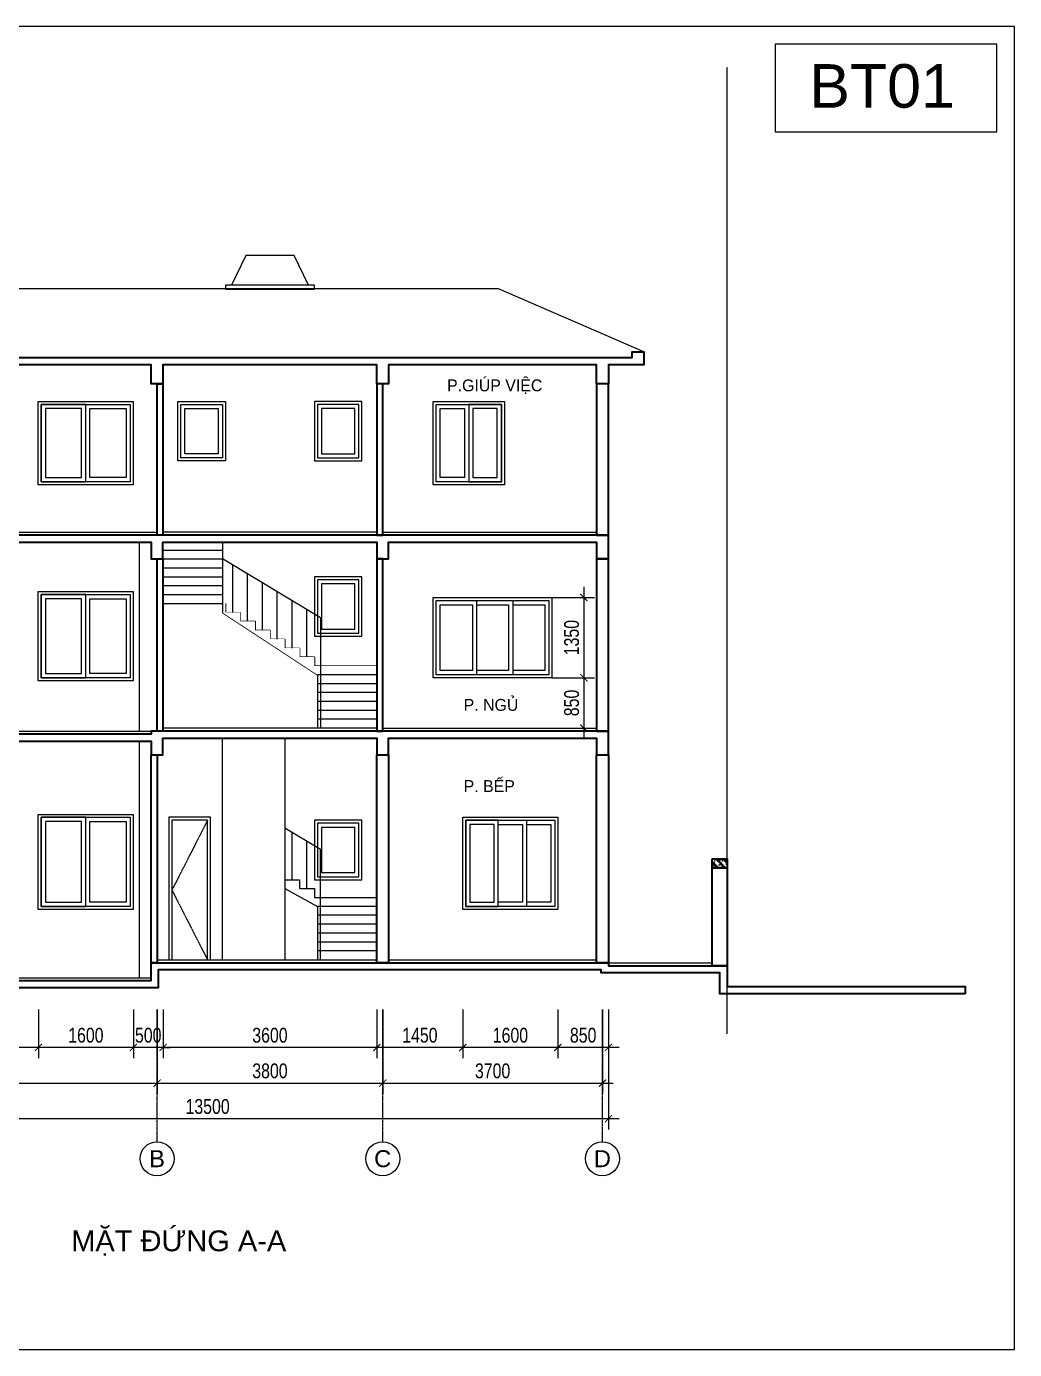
# Model space of a CAD drawing. Header units: millimetres. Extents: x 33748 to 451939, y -263262 to 62681.
# Drawn here: x 414945 to 431586, y 22261 to 44536 of the extents above; entities that cross this region are included whole.
import ezdxf
from ezdxf.enums import TextEntityAlignment as Align

# ---------------------------------------------------------------- set-up
doc = ezdxf.new("R2010")
doc.units = ezdxf.units.MM
doc.header["$PDMODE"] = 98
for name, pattern in [('CENTER', [50.8, 31.75, -6.35, 6.35, -6.35]), ('HIDDEN', [0.375, 0.25, -0.125]), ('HIDDEN2', [0.1875, 0.125, -0.0625])]:
    doc.linetypes.add(name, pattern=pattern)
doc.layers.get('Defpoints').update_dxf_attribs({"color": 202, "lineweight": 13})
for name, color, linetype, lineweight in [('-CENTER', 143, 'CENTER', 13), ('-CONCRETE', 1, 'Continuous', 35), ('-DOOR', 137, 'Continuous', 9), ('-FURNITURE', 46, 'Continuous', 9), ('-HATCH', 8, 'Continuous', 5), ('-KH', 143, 'Continuous', 13), ('-LINE1', 7, 'Continuous', 18), ('-LINE2', 252, 'Continuous', 9), ('-RANH GIOI KHU DAT', 12, 'CENTER', 18), ('-TEXT', 7, 'Continuous', 15), ('-WALL', 4, 'Continuous', 35), ('A72', 9, 'Continuous', 5)]:
    doc.layers.add(name, color=color, linetype=linetype, lineweight=lineweight)
for name, color, linetype in [('-HATCH CONCRETE', 54, 'Continuous'), ('12. NET DIM', 9, 'Continuous'), ('TEXT25', 2, 'Continuous')]:
    doc.layers.add(name, color=color, linetype=linetype)
doc.styles.add('1', font='arial.ttf')
doc.styles.add('AVANH', font='', dxfattribs={"width": 0.8})
doc.styles.get("Standard").update_dxf_attribs({"font": 'arial.ttf'})
doc.styles.add('SVN_AVO_thuong', font='')
doc.styles.get('AVANH').set_extended_font_data('.VnAvantH')
doc.styles.get('SVN_AVO_thuong').set_extended_font_data('SVN-Avo')
doc.dimstyles.new('C_100A3', dxfattribs={"dimscale": 100, "dimtxt": 2.5, "dimasz": 1.2, "dimexe": 1.8, "dimexo": 0, "dimgap": 0.75, "dimtad": 1, "dimdec": 0, "dimzin": 0, "dimdsep": 46, "dimtxsty": 'AVANH', "dimblk": 'ARCHTICK', "dimcen": 0, "dimdle": 1.8, "dimclrd": 256, "dimclre": 256, "dimclrt": 7, "dimadec": 0, "dimazin": 0, "dimtfac": 0.0001, "dimtdec": 0, "dimtix": 1, "dimtmove": 2, "dimatfit": 3, "dimldrblk": 'ARCHTICK', "dimfxl": 1.8, "dimtolj": 1, "dimtzin": 0, "dimarcsym": 0})

# ---------------------------------------------------------------- blocks, each defined once
blk = doc.blocks.new('_ARCHTICK')
at = {"const_width": 0.15}
blk.add_lwpolyline([(-0.5, -0.5), (0.5, 0.5)], dxfattribs=at)
blk = doc.blocks.new('*D581')
at = {"layer": '12. NET DIM', "lineweight": -2, "transparency": 16777216}
for p, q in [((411346, 27986), (411346, 26566)), ((417146, 27986), (417146, 26566)), ((411166, 26746), (417326, 26746))]:
    blk.add_line(p, q, dxfattribs=at)
at = {"layer": 'Defpoints', "color": 0, "transparency": 16777216}
for p in [(411346, 27986), (417146, 27986), (417146, 26746)]:
    blk.add_point(p, dxfattribs=at)
at = {"layer": '12. NET DIM', "lineweight": -2, "transparency": 16777216, "xscale": 120, "yscale": 120, "zscale": 120, "rotation": 180}
blk.add_blockref('_ARCHTICK', (411346, 26746), dxfattribs=at)
at = {"layer": '12. NET DIM', "lineweight": -2, "transparency": 16777216, "xscale": 120, "yscale": 120, "zscale": 120}
blk.add_blockref('_ARCHTICK', (417146, 26746), dxfattribs=at)
at = {"layer": '12. NET DIM', "color": 7, "transparency": 16777216, "insert": (414246, 26951), "char_height": 250, "attachment_point": 5, "style": 'AVANH'}
blk.add_mtext('\\A1;5800', dxfattribs=at)
blk = doc.blocks.new('*D582')
at = {"layer": '12. NET DIM', "lineweight": -2, "transparency": 16777216}
for p, q in [((417146, 27986), (417146, 26566)), ((420946, 27986), (420946, 26566)), ((416966, 26746), (421126, 26746))]:
    blk.add_line(p, q, dxfattribs=at)
at = {"layer": 'Defpoints', "color": 0, "transparency": 16777216}
for p in [(417146, 27986), (420946, 27986), (420946, 26746)]:
    blk.add_point(p, dxfattribs=at)
at = {"layer": '12. NET DIM', "lineweight": -2, "transparency": 16777216, "xscale": 120, "yscale": 120, "zscale": 120, "rotation": 180}
blk.add_blockref('_ARCHTICK', (417146, 26746), dxfattribs=at)
at = {"layer": '12. NET DIM', "lineweight": -2, "transparency": 16777216, "xscale": 120, "yscale": 120, "zscale": 120}
blk.add_blockref('_ARCHTICK', (420946, 26746), dxfattribs=at)
at = {"layer": '12. NET DIM', "color": 7, "transparency": 16777216, "insert": (419046, 26951), "char_height": 250, "attachment_point": 5, "style": 'AVANH'}
blk.add_mtext('\\A1;3800', dxfattribs=at)
blk = doc.blocks.new('*D583')
at = {"layer": '12. NET DIM', "lineweight": -2, "transparency": 16777216}
for p, q in [((420946, 27986), (420946, 26566)), ((424646, 27986), (424646, 26566)), ((420766, 26746), (424826, 26746))]:
    blk.add_line(p, q, dxfattribs=at)
at = {"layer": 'Defpoints', "color": 0, "transparency": 16777216}
for p in [(420946, 27986), (424646, 27986), (424646, 26746)]:
    blk.add_point(p, dxfattribs=at)
at = {"layer": '12. NET DIM', "lineweight": -2, "transparency": 16777216, "xscale": 120, "yscale": 120, "zscale": 120, "rotation": 180}
blk.add_blockref('_ARCHTICK', (420946, 26746), dxfattribs=at)
at = {"layer": '12. NET DIM', "lineweight": -2, "transparency": 16777216, "xscale": 120, "yscale": 120, "zscale": 120}
blk.add_blockref('_ARCHTICK', (424646, 26746), dxfattribs=at)
at = {"layer": '12. NET DIM', "color": 7, "transparency": 16777216, "insert": (422796, 26951), "char_height": 250, "attachment_point": 5, "style": 'AVANH'}
blk.add_mtext('\\A1;3700', dxfattribs=at)
blk = doc.blocks.new('*D584')
at = {"layer": '12. NET DIM', "lineweight": -2, "transparency": 16777216}
for p, q in [((411246, 27986), (411246, 25966)), ((424746, 27986), (424746, 25966)), ((424926, 26146), (411066, 26146))]:
    blk.add_line(p, q, dxfattribs=at)
at = {"layer": 'Defpoints', "color": 0, "transparency": 16777216}
for p in [(411246, 27986), (424746, 27986), (411246, 26146)]:
    blk.add_point(p, dxfattribs=at)
at = {"layer": '12. NET DIM', "lineweight": -2, "transparency": 16777216, "xscale": 120, "yscale": 120, "zscale": 120, "rotation": 180}
blk.add_blockref('_ARCHTICK', (411246, 26146), dxfattribs=at)
at = {"layer": '12. NET DIM', "lineweight": -2, "transparency": 16777216, "xscale": 120, "yscale": 120, "zscale": 120}
blk.add_blockref('_ARCHTICK', (424746, 26146), dxfattribs=at)
at = {"layer": '12. NET DIM', "color": 7, "transparency": 16777216, "insert": (417996, 26351), "char_height": 250, "attachment_point": 5, "style": 'AVANH'}
blk.add_mtext('\\A1;13500', dxfattribs=at)
blk = doc.blocks.new('*D585')
at = {"layer": '12. NET DIM', "lineweight": -2, "transparency": 16777216}
for p, q in [((422296, 27986), (422296, 27166)), ((423896, 27986), (423896, 27166)), ((424076, 27346), (422116, 27346))]:
    blk.add_line(p, q, dxfattribs=at)
at = {"layer": 'Defpoints', "color": 0, "transparency": 16777216}
for p in [(422296, 27986), (423896, 27986), (422296, 27346)]:
    blk.add_point(p, dxfattribs=at)
at = {"layer": '12. NET DIM', "lineweight": -2, "transparency": 16777216, "xscale": 120, "yscale": 120, "zscale": 120, "rotation": 180}
blk.add_blockref('_ARCHTICK', (422296, 27346), dxfattribs=at)
at = {"layer": '12. NET DIM', "lineweight": -2, "transparency": 16777216, "xscale": 120, "yscale": 120, "zscale": 120}
blk.add_blockref('_ARCHTICK', (423896, 27346), dxfattribs=at)
at = {"layer": '12. NET DIM', "color": 7, "transparency": 16777216, "insert": (423096, 27551), "char_height": 250, "attachment_point": 5, "style": 'AVANH'}
blk.add_mtext('\\A1;1600', dxfattribs=at)
blk = doc.blocks.new('*D586')
at = {"layer": '12. NET DIM', "lineweight": -2, "transparency": 16777216}
for p, q in [((423896, 27986), (423896, 27166)), ((424746, 27986), (424746, 27166)), ((424926, 27346), (423716, 27346))]:
    blk.add_line(p, q, dxfattribs=at)
at = {"layer": 'Defpoints', "color": 0, "transparency": 16777216}
for p in [(423896, 27986), (424746, 27986), (423896, 27346)]:
    blk.add_point(p, dxfattribs=at)
at = {"layer": '12. NET DIM', "lineweight": -2, "transparency": 16777216, "xscale": 120, "yscale": 120, "zscale": 120, "rotation": 180}
blk.add_blockref('_ARCHTICK', (423896, 27346), dxfattribs=at)
at = {"layer": '12. NET DIM', "lineweight": -2, "transparency": 16777216, "xscale": 120, "yscale": 120, "zscale": 120}
blk.add_blockref('_ARCHTICK', (424746, 27346), dxfattribs=at)
at = {"layer": '12. NET DIM', "color": 7, "transparency": 16777216, "insert": (424321, 27551), "char_height": 250, "attachment_point": 5, "style": 'AVANH'}
blk.add_mtext('\\A1;850', dxfattribs=at)
blk = doc.blocks.new('*D587')
at = {"layer": '12. NET DIM', "lineweight": -2, "transparency": 16777216}
for p, q in [((420846, 27986), (420846, 27166)), ((422296, 27986), (422296, 27166)), ((422476, 27346), (420666, 27346))]:
    blk.add_line(p, q, dxfattribs=at)
at = {"layer": 'Defpoints', "color": 0, "transparency": 16777216}
for p in [(420846, 27986), (422296, 27986), (420846, 27346)]:
    blk.add_point(p, dxfattribs=at)
at = {"layer": '12. NET DIM', "lineweight": -2, "transparency": 16777216, "xscale": 120, "yscale": 120, "zscale": 120, "rotation": 180}
blk.add_blockref('_ARCHTICK', (420846, 27346), dxfattribs=at)
at = {"layer": '12. NET DIM', "lineweight": -2, "transparency": 16777216, "xscale": 120, "yscale": 120, "zscale": 120}
blk.add_blockref('_ARCHTICK', (422296, 27346), dxfattribs=at)
at = {"layer": '12. NET DIM', "color": 7, "transparency": 16777216, "insert": (421571, 27551), "char_height": 250, "attachment_point": 5, "style": 'AVANH'}
blk.add_mtext('\\A1;1450', dxfattribs=at)
blk = doc.blocks.new('*D588')
at = {"layer": '12. NET DIM', "lineweight": -2, "transparency": 16777216}
for p, q in [((417246, 27986), (417246, 27166)), ((420846, 27986), (420846, 27166)), ((421026, 27346), (417066, 27346))]:
    blk.add_line(p, q, dxfattribs=at)
at = {"layer": 'Defpoints', "color": 0, "transparency": 16777216}
for p in [(417246, 27986), (420846, 27986), (417246, 27346)]:
    blk.add_point(p, dxfattribs=at)
at = {"layer": '12. NET DIM', "lineweight": -2, "transparency": 16777216, "xscale": 120, "yscale": 120, "zscale": 120, "rotation": 180}
blk.add_blockref('_ARCHTICK', (417246, 27346), dxfattribs=at)
at = {"layer": '12. NET DIM', "lineweight": -2, "transparency": 16777216, "xscale": 120, "yscale": 120, "zscale": 120}
blk.add_blockref('_ARCHTICK', (420846, 27346), dxfattribs=at)
at = {"layer": '12. NET DIM', "color": 7, "transparency": 16777216, "insert": (419046, 27551), "char_height": 250, "attachment_point": 5, "style": 'AVANH'}
blk.add_mtext('\\A1;3600', dxfattribs=at)
blk = doc.blocks.new('*D589')
at = {"layer": '12. NET DIM', "lineweight": -2, "transparency": 16777216}
for p, q in [((416746, 27986), (416746, 27166)), ((417246, 27986), (417246, 27166)), ((416746, 27346), (416626, 27346)), ((417246, 27346), (416746, 27346)), ((417246, 27346), (417366, 27346))]:
    blk.add_line(p, q, dxfattribs=at)
at = {"layer": 'Defpoints', "color": 0, "transparency": 16777216}
for p in [(416746, 27986), (417246, 27986), (416746, 27346)]:
    blk.add_point(p, dxfattribs=at)
at = {"layer": '12. NET DIM', "lineweight": -2, "transparency": 16777216, "xscale": 120, "yscale": 120, "zscale": 120}
blk.add_blockref('_ARCHTICK', (416746, 27346), dxfattribs=at)
at = {"layer": '12. NET DIM', "lineweight": -2, "transparency": 16777216, "xscale": 120, "yscale": 120, "zscale": 120, "rotation": 180}
blk.add_blockref('_ARCHTICK', (417246, 27346), dxfattribs=at)
at = {"layer": '12. NET DIM', "color": 7, "transparency": 16777216, "insert": (416996, 27551), "char_height": 250, "attachment_point": 5, "style": 'AVANH'}
blk.add_mtext('\\A1;500', dxfattribs=at)
blk = doc.blocks.new('*D590')
at = {"layer": '12. NET DIM', "lineweight": -2, "transparency": 16777216}
for p, q in [((415146, 27986), (415146, 27166)), ((416746, 27986), (416746, 27166)), ((416926, 27346), (414966, 27346))]:
    blk.add_line(p, q, dxfattribs=at)
at = {"layer": 'Defpoints', "color": 0, "transparency": 16777216}
for p in [(415146, 27986), (416746, 27986), (415146, 27346)]:
    blk.add_point(p, dxfattribs=at)
at = {"layer": '12. NET DIM', "lineweight": -2, "transparency": 16777216, "xscale": 120, "yscale": 120, "zscale": 120, "rotation": 180}
blk.add_blockref('_ARCHTICK', (415146, 27346), dxfattribs=at)
at = {"layer": '12. NET DIM', "lineweight": -2, "transparency": 16777216, "xscale": 120, "yscale": 120, "zscale": 120}
blk.add_blockref('_ARCHTICK', (416746, 27346), dxfattribs=at)
at = {"layer": '12. NET DIM', "color": 7, "transparency": 16777216, "insert": (415946, 27551), "char_height": 250, "attachment_point": 5, "style": 'AVANH'}
blk.add_mtext('\\A1;1600', dxfattribs=at)
blk = doc.blocks.new('*D591')
at = {"layer": '12. NET DIM', "lineweight": -2, "transparency": 16777216}
for p, q in [((411246, 27986), (411246, 27166)), ((415146, 27986), (415146, 27166)), ((415326, 27346), (411066, 27346))]:
    blk.add_line(p, q, dxfattribs=at)
at = {"layer": 'Defpoints', "color": 0, "transparency": 16777216}
for p in [(411246, 27986), (415146, 27986), (411246, 27346)]:
    blk.add_point(p, dxfattribs=at)
at = {"layer": '12. NET DIM', "lineweight": -2, "transparency": 16777216, "xscale": 120, "yscale": 120, "zscale": 120, "rotation": 180}
blk.add_blockref('_ARCHTICK', (411246, 27346), dxfattribs=at)
at = {"layer": '12. NET DIM', "lineweight": -2, "transparency": 16777216, "xscale": 120, "yscale": 120, "zscale": 120}
blk.add_blockref('_ARCHTICK', (415146, 27346), dxfattribs=at)
at = {"layer": '12. NET DIM', "color": 7, "transparency": 16777216, "insert": (413196, 27551), "char_height": 250, "attachment_point": 5, "style": 'AVANH'}
blk.add_mtext('\\A1;3900', dxfattribs=at)
blk = doc.blocks.new('*D818')
at = {"layer": '-HATCH CONCRETE', "lineweight": -2, "transparency": 16777216}
for p, q in [((424332, 35101), (424332, 33391)), ((423795, 34921), (424512, 34921)), ((423795, 33571), (424512, 33571))]:
    blk.add_line(p, q, dxfattribs=at)
at = {"layer": 'Defpoints', "color": 0, "transparency": 16777216}
for p in [(423795, 34921), (423795, 33571), (424332, 33571)]:
    blk.add_point(p, dxfattribs=at)
at = {"layer": '-HATCH CONCRETE', "lineweight": -2, "transparency": 16777216, "xscale": 120, "yscale": 120, "zscale": 120}
for p, rotation in [((424332, 34921), 90), ((424332, 33571), 270)]:
    blk.add_blockref('_ARCHTICK', p, dxfattribs=dict(at, rotation=rotation))
at = {"layer": '-HATCH CONCRETE', "color": 7, "transparency": 16777216, "insert": (424127, 34246), "char_height": 250, "attachment_point": 5, "rotation": 90, "style": 'AVANH'}
blk.add_mtext('\\A1;1350', dxfattribs=at)
blk = doc.blocks.new('ARCHTICK')
at = {"color": 0, "linetype": 'ByBlock', "const_width": 0.15}
blk.add_lwpolyline([(-0.5, -0.5), (0.5, 0.5)], dxfattribs=at)
blk = doc.blocks.new('*D819')
at = {"layer": '-HATCH CONCRETE', "lineweight": -2, "transparency": 16777216}
for p, q in [((424332, 33751), (424332, 32541)), ((423795, 33571), (424512, 33571)), ((423791, 32721), (424512, 32721))]:
    blk.add_line(p, q, dxfattribs=at)
at = {"layer": 'Defpoints', "color": 0, "transparency": 16777216}
for p in [(423795, 33571), (423791, 32721), (424332, 32721)]:
    blk.add_point(p, dxfattribs=at)
at = {"layer": '-HATCH CONCRETE', "lineweight": -2, "transparency": 16777216, "xscale": 120, "yscale": 120, "zscale": 120}
for p, rotation in [((424332, 33571), 90), ((424332, 32721), 270)]:
    blk.add_blockref('_ARCHTICK', p, dxfattribs=dict(at, rotation=rotation))
at = {"layer": '-HATCH CONCRETE', "color": 7, "transparency": 16777216, "insert": (424127, 33146), "char_height": 250, "attachment_point": 5, "rotation": 90, "style": 'AVANH'}
blk.add_mtext('\\A1;850', dxfattribs=at)

msp = doc.modelspace()

# ---------------------------------------------------------------- hatches: boundary and pattern name
at = {"layer": '-HATCH'}
h = msp.add_hatch(dxfattribs=at)
h.set_pattern_fill('CHAU-02', color=256, scale=20, pattern_type=2)
h.set_pattern_definition([(50, (132343.98, -4403.63), (143.452037, -12.550427), [15, -165]), (355, (132343.98, -4403.63), (-27.75027, 150.43843), [12, -132]), (100.4514, (132355.94, -4404.67), (115.701876, 137.88791), [12.74804, -140.22842]), (46.1842, (132343.98, -4363.63), (213.44821, -33.1038), [22.5, -247.5]), (96.6356, (132361.77, -4366.38), (186.93254, 194.82357), [19.12206, -210.3426]), (351.1842, (132343.98, -4363.63), (186.93239, 194.82372), [18, -198]), (21, (132363.98, -4373.63), (119.38141, -80.52378), [15, -165]), (226, (132363.98, -4373.63), (134.376424, -73.10796), [12, -132]), (71.4514, (132373.93, -4380.34), (168.044526, 64.5061), [12.74804, -140.22842]), (67.5, (132343.983, -4403.626), (-31.183237, 58.874892), [0, -130.4, 0, -134, 0, -132.5]), (4.5, (132343.98, -4403.626), (56.670185, 76.020638), [0, -76.4, 0, -127.4, 0, -50.5]), (327.5, (132299.383, -4403.626), (106.764487, -4.510974), [0, -50, 0, -156, 0, -207]), (317.5, (132279.38, -4403.63), (116.637234, 20.020996), [0, -65, 0, -103.6, 0, -147]), (315, (132343.98, -4403.63), (60.104076, 60.104076), []), (315, (132343.98, -4379.13), (60.104076, 60.104076), [])])
h.paths.add_polyline_path([(426744.7, 30521), (426494.7, 30521), (426494.7, 30371), (426744.7, 30371)])

# ---------------------------------------------------------------- linework, layer by layer
at = {"layer": '-CENTER', "ltscale": 0.1}
for p, q in [((417144.7, 25759.9), (417144.7, 27985.7)), ((420944.7, 25759.9), (420944.7, 27985.7)), ((424645, 25759.9), (424645, 27985.7))]:
    msp.add_line(p, q, dxfattribs=at)
at = {"layer": '-CONCRETE'}
for points in [[(410244.8, 38960), (425145, 38960), (425145, 38960), (425145, 38960), (425145, 38960), (425145, 39060), (425345, 39060), (425345, 38840), (424745, 38840), (424745, 38521), (424545, 38521), (424545, 38840), (421044.7, 38840), (421044.7, 38521), (420844.7, 38521), (420844.7, 38840), (417244.7, 38840), (417244.7, 38521), (417044.7, 38521), (417044.7, 38840), (410844.7, 38840)], [(414244.7, 32501), (417044.7, 32501), (417044.7, 32271), (417244.7, 32271), (417244.7, 32551), (420844.7, 32551), (420844.7, 32271), (421044.7, 32271), (421044.7, 32551), (424545, 32551), (424545, 32271), (424745, 32271), (424745, 32671), (420844.7, 32671), (420844.7, 32671), (417044.7, 32671), (417044.7, 32671), (417044.7, 32671), (417044.7, 32621), (414244.7, 32621)]]:
    msp.add_lwpolyline(points, dxfattribs=at)
at = {"layer": '-CONCRETE', "elevation": 0}
for points in [[(426494.7, 30521), (426744.7, 30521), (426744.7, 30371), (426494.7, 30371)], [(430753.9, 28251), (426624.7, 28251), (426624.7, 28601), (424625, 28601), (424625, 28651), (417164.7, 28651), (417164.7, 28351), (410764.7, 28351), (410764.7, 28251), (406080.1, 28251), (406080.1, 28371), (410644.7, 28371), (410644.7, 28471), (417044.7, 28471), (417044.7, 28771), (424745, 28771), (424745, 28721), (426744.7, 28721), (426744.7, 28371), (430753.9, 28371)]]:
    msp.add_lwpolyline(points, close=True, dxfattribs=at)
at = {"layer": '-DOOR'}
for points in [[(415144.7, 38221), (416744.7, 38221), (416744.7, 36821), (415144.7, 36821)], [(415194.7, 38171), (416694.7, 38171), (416694.7, 36871), (415194.7, 36871)], [(415194.7, 36871), (415944.7, 36871), (415944.7, 38171), (415194.7, 38171)], [(415264.7, 36941), (415874.7, 36941), (415874.7, 38101), (415264.7, 38101)], [(416694.7, 36871), (415944.7, 36871), (415944.7, 38171), (416694.7, 38171)], [(416624.7, 36941), (416014.7, 36941), (416014.7, 38101), (416624.7, 38101)], [(421794.9, 38221), (422994.9, 38221), (422994.9, 36821), (421794.9, 36821)], [(421844.9, 38171), (422944.9, 38171), (422944.9, 36871), (421844.9, 36871)], [(421844.9, 38171), (422394.9, 38171), (422394.9, 36871), (421844.9, 36871)], [(421914.9, 38101), (422324.9, 38101), (422324.9, 36941), (421914.9, 36941)], [(422944.9, 38171), (422394.9, 38171), (422394.9, 36871), (422944.9, 36871)], [(422874.9, 38101), (422464.9, 38101), (422464.9, 36941), (422874.9, 36941)], [(415144.7, 35021), (416744.7, 35021), (416744.7, 33521), (415144.7, 33521)], [(415194.7, 34971), (416694.7, 34971), (416694.7, 33571), (415194.7, 33571)], [(415194.7, 33571), (415944.7, 33571), (415944.7, 34971), (415194.7, 34971)], [(415264.7, 33641), (415874.7, 33641), (415874.7, 34901), (415264.7, 34901)], [(416694.7, 33571), (415944.7, 33571), (415944.7, 34971), (416694.7, 34971)], [(416624.7, 33641), (416014.7, 33641), (416014.7, 34901), (416624.7, 34901)], [(421794.9, 34921), (423794.9, 34921), (423794.9, 33571), (421794.9, 33571)], [(421844.9, 34871), (423744.9, 34871), (423744.9, 33621), (421844.9, 33621)], [(421844.9, 34871), (422524.9, 34871), (422524.9, 33621), (421844.9, 33621)], [(421914.9, 34801), (422454.9, 34801), (422454.9, 33691), (421914.9, 33691)], [(415144.7, 31271), (416744.7, 31271), (416744.7, 29671), (415144.7, 29671)], [(415194.7, 31221), (416694.7, 31221), (416694.7, 29721), (415194.7, 29721)], [(415194.7, 29721), (415944.7, 29721), (415944.7, 31221), (415194.7, 31221)], [(416694.7, 29721), (415944.7, 29721), (415944.7, 31221), (416694.7, 31221)], [(417344.7, 28821), (418044.7, 28821), (418044.7, 31221), (417344.7, 31221)], [(422294.9, 31221), (423894.9, 31221), (423894.9, 29671), (422294.9, 29671)], [(415264.7, 29791), (415874.7, 29791), (415874.7, 31151), (415264.7, 31151)], [(416624.7, 29791), (416014.7, 29791), (416014.7, 31151), (416624.7, 31151)], [(417394.7, 28821), (417994.7, 28821), (417994.7, 31171), (417394.7, 31171)], [(422344.9, 31171), (423844.9, 31171), (423844.9, 29721), (422344.9, 29721)], [(422344.9, 29721), (422891.5, 29721), (422891.5, 31171), (422344.9, 31171)], [(422414.9, 29791), (422821.5, 29791), (422821.5, 31101), (422414.9, 31101)]]:
    msp.add_lwpolyline(points, close=True, dxfattribs=at)
at = {"layer": '-DOOR', "lineweight": 9}
for points in [[(417494.7, 38221), (418294.7, 38221), (418294.7, 37221), (417494.7, 37221)], [(417544.7, 38171), (418244.7, 38171), (418244.7, 37271), (417544.7, 37271)], [(417614.7, 38101), (418174.7, 38101), (418174.7, 37341), (417614.7, 37341)], [(420594.7, 38221), (419794.7, 38221), (419794.7, 37221), (420594.7, 37221)], [(420544.7, 38171), (419844.7, 38171), (419844.7, 37271), (420544.7, 37271)], [(420474.7, 38101), (419914.7, 38101), (419914.7, 37341), (420474.7, 37341)], [(420594.7, 35271), (419794.7, 35271), (419794.7, 34271), (420594.7, 34271)], [(420544.7, 35221), (419844.7, 35221), (419844.7, 34321), (420544.7, 34321)], [(420474.7, 35151), (419914.7, 35151), (419914.7, 34391), (420474.7, 34391)], [(420594.7, 31171), (419794.7, 31171), (419794.7, 30171), (420594.7, 30171)], [(420544.7, 31121), (419844.7, 31121), (419844.7, 30221), (420544.7, 30221)], [(420474.7, 31051), (419914.7, 31051), (419914.7, 30291), (420474.7, 30291)]]:
    msp.add_lwpolyline(points, close=True, dxfattribs=at)
at = {"layer": '-DOOR'}
for points in [[(422524.9, 34871), (423134.9, 34871), (423134.9, 33621), (422524.9, 33621)], [(422524.9, 34801), (423064.9, 34801), (423064.9, 33691), (422524.9, 33691)], [(423134.9, 34871), (423744.9, 34871), (423744.9, 33621), (423134.9, 33621)], [(423134.9, 34801), (423674.9, 34801), (423674.9, 33691), (423134.9, 33691)], [(422891.5, 31171), (423368.2, 31171), (423368.2, 29721), (422891.5, 29721)], [(422891.5, 31101), (423298.2, 31101), (423298.2, 29791), (422891.5, 29791)], [(423368.2, 31171), (423844.9, 31171), (423844.9, 29721), (423368.2, 29721)], [(423368.2, 31101), (423774.9, 31101), (423774.9, 29791), (423368.2, 29791)]]:
    msp.add_lwpolyline(points, dxfattribs=at)
at = {"layer": '-FURNITURE'}
for points in [[(419294.7, 31046), (419894.7, 30686)], [(419419.7, 30171), (419419.7, 30971)], [(419669.7, 30021), (419669.7, 30821)], [(419894.7, 29871), (419894.7, 30686)], [(419894.7, 28821), (419894.7, 29871)]]:
    msp.add_lwpolyline(points, dxfattribs=at)
at = {"layer": '-HATCH', "ltscale": 3}
msp.add_lwpolyline([(419294.7, 32551), (419294.7, 28821)], dxfattribs=at)
at = {"layer": '-HATCH', "linetype": 'HIDDEN2', "ltscale": 3}
msp.add_lwpolyline([(417994.7, 31171), (417394.7, 29996), (417994.7, 28821)], dxfattribs=at)
at = {"layer": '-HATCH CONCRETE'}
for p, q in [((422896.1, 40121), (412493.4, 40120.4)), ((425345, 39060), (422896.1, 40121))]:
    msp.add_line(p, q, dxfattribs=at)
at = {"layer": '-KH'}
for centre in [(417144.7, 25473.6), (420944.7, 25473.6), (424645, 25473.6)]:
    msp.add_circle(centre, 286.3, dxfattribs=at)
at = {"layer": '-LINE1'}
msp.add_lwpolyline([(431287, 44236.7), (427555.9, 44236.7), (427555.9, 42758.9), (431287, 42758.9)], close=True, dxfattribs=at)
for points in [[(410844.7, 36021), (417144.7, 36021)], [(420844.7, 36021), (417244.7, 36021)], [(420944.7, 36021), (424545, 36021)], [(418294.7, 34821), (418294.7, 34671), (418544.7, 34671), (418544.7, 34521), (418794.7, 34521), (418794.7, 34371), (419044.7, 34371), (419044.7, 34221), (419294.7, 34221), (419294.7, 34071), (419544.7, 34071), (419544.7, 33921), (419794.7, 33921), (419794.7, 33771), (419844.7, 33771)], [(418244.7, 34671), (419844.7, 33621)], [(419844.7, 33771), (420844.7, 33771)], [(420844.7, 33321), (419844.7, 33321), (419844.7, 33171)], [(420844.7, 33171), (419844.7, 33171), (419844.7, 33021)], [(420844.7, 33021), (419844.7, 33021), (419844.7, 32871)], [(420844.7, 32871), (419844.7, 32871), (419844.7, 32721)], [(414244.7, 32671), (417044.7, 32671)], [(420844.7, 32721), (417244.7, 32721)], [(418244.7, 28821), (418244.7, 32551)], [(420944.7, 32721), (424545, 32721)], [(419294.7, 30171), (419544.7, 30171), (419544.7, 30021), (419794.7, 30021), (419794.7, 29871), (419844.7, 29871)], [(419294.7, 30021), (419844.7, 29721)], [(419844.7, 29871), (420844.7, 29871)], [(420844.7, 29721), (419844.7, 29721), (419844.7, 29571)], [(420844.7, 29571), (419844.7, 29571), (419844.7, 29421)], [(420844.7, 29421), (419844.7, 29421), (419844.7, 29271)], [(420844.7, 29271), (419844.7, 29271), (419844.7, 29121)], [(420844.7, 29121), (419844.7, 29121), (419844.7, 28971)], [(420844.7, 28971), (419844.7, 28971), (419844.7, 28821)], [(417144.7, 28821), (420844.7, 28821)], [(421044.7, 28821), (424545, 28821)], [(424745, 28771), (426494.7, 28771)]]:
    msp.add_lwpolyline(points, dxfattribs=at)
at = {"layer": '-LINE1', "elevation": 0}
msp.add_lwpolyline([(410844.7, 28521), (417044.7, 28521)], dxfattribs=at)
at = {"layer": '-LINE2'}
for points in [[(416844.7, 35851), (416844.7, 32671)], [(416844.7, 32501), (416844.7, 28521)]]:
    msp.add_lwpolyline(points, dxfattribs=at)
at = {"layer": '-RANH GIOI KHU DAT', "linetype": 'HIDDEN', "ltscale": 10}
msp.add_lwpolyline([(426744.7, 27573), (426744.7, 43851.5)], dxfattribs=at)
at = {"layer": '-WALL'}
for points in [[(417144.7, 38521), (417244.7, 38521), (417244.7, 35971), (417144.7, 35971)], [(420944.7, 38521), (420844.7, 38521), (420844.7, 35971), (420944.7, 35971)], [(424545, 35971), (424745, 35971), (424745, 38521), (424545, 38521)], [(424545, 32671), (424745, 32671), (424745, 35571), (424545, 35571)], [(417044.7, 32271), (417144.7, 32271), (417144.7, 28771), (417044.7, 28771)], [(420844.7, 32271), (421044.7, 32271), (421044.7, 28771), (420844.7, 28771)], [(424545, 32271), (424745, 32271), (424745, 28771), (424545, 28771)]]:
    msp.add_lwpolyline(points, close=True, dxfattribs=at)
at = {"layer": '-WALL', "elevation": 0}
msp.add_lwpolyline([(426494.7, 30371), (426744.7, 30371), (426744.7, 28721), (426494.7, 28721)], close=True, dxfattribs=at)
at = {"layer": 'A72', "lineweight": 20}
for points in [[(419695.8, 40180.7), (419453.8, 40680.7), (418637.8, 40680.7), (418395.8, 40180.7)], [(418295.8, 40110.7), (419795.8, 40110.7), (419795.8, 40180.7), (418295.8, 40180.7), (418295.8, 40110.7)]]:
    msp.add_lwpolyline(points, dxfattribs=at)
at = {"layer": 'Defpoints'}
msp.add_lwpolyline([(400085.9, 22260.6), (431585.9, 22260.6), (431585.9, 44535.6), (400085.9, 44535.6)], close=True, dxfattribs=at)

# ---------------------------------------------------------------- texts
at = {"layer": '-TEXT', "color": 4, "style": '1'}
msp.add_text('BT01', height=733.71, dxfattribs=at).set_placement((429355.2, 42947.5), align=Align.BOTTOM_CENTER)
at = {"layer": '-TEXT', "color": 2, "style": '1'}
for s, p in [('B', (417144.7, 25473.6)), ('C', (420944.7, 25473.6)), ('D', (424645, 25473.6))]:
    msp.add_text(s, height=286.3, dxfattribs=at).set_placement(p, align=Align.MIDDLE_CENTER)
at = {"layer": '-TEXT', "color": 4}
msp.add_text('MẶT ĐỨNG A-A', height=350, dxfattribs=at).set_placement((417510.3, 23915.7, 0), align=Align.CENTER)
at = {"layer": 'TEXT25', "style": 'SVN_AVO_thuong'}
for s, p in [('P.GIÚP VIỆC ', (422028.7, 38393)), ('P. NGỦ', (422308.3, 33013.7)), ('P. BẾP', (422308.3, 31646.8))]:
    msp.add_text(s, height=200, rotation=360, dxfattribs=at).set_placement(p)

# ---------------------------------------------------------------- dimensions: what is measured, and where the dimension line sits
at = {"layer": '-HATCH CONCRETE'}
for base, p1, p2, picture, middle in [((424331.7, 33571), (423794.9, 34921), (423794.9, 33571), '*D818', (424127.4, 34246)), ((424331.7, 32721), (423794.9, 33571), (423790.7, 32721), '*D819', (424127.4, 33146))]:
    dim = msp.add_linear_dim(base=base, p1=p1, p2=p2, angle=90, dimstyle='C_100A3', override={"dimldrblk": 'ARCHTICK'}, dxfattribs=at)
    dim.commit()
    dim.dimension.update_dxf_attribs({"geometry": picture, "text_midpoint": middle})
at = {"layer": '12. NET DIM'}
for base, p1, p2, picture, middle in [((411245.6, 26146.5), (424745.9, 27985.7), (411245.6, 27985.7), '*D584', (417995.7, 26350.8)), ((411245.6, 27346.5), (415145.6, 27985.7), (411245.6, 27985.7), '*D591', (413195.6, 27550.8)), ((417145.6, 26746.5), (411345.6, 27985.7), (417145.6, 27985.7), '*D581', (414245.6, 26950.8)), ((415145.6, 27346.5), (416745.6, 27985.7), (415145.6, 27985.7), '*D590', (415945.6, 27550.8)), ((416745.6, 27346.5), (417245.6, 27985.7), (416745.6, 27985.7), '*D589', (416995.6, 27550.8)), ((420945.6, 26746.5), (417145.6, 27985.7), (420945.6, 27985.7), '*D582', (419045.6, 26950.8)), ((417245.6, 27346.5), (420845.6, 27985.7), (417245.6, 27985.7), '*D588', (419045.6, 27550.8)), ((420845.6, 27346.5), (422295.7, 27985.7), (420845.6, 27985.7), '*D587', (421570.6, 27550.8)), ((424645.9, 26746.5), (420945.6, 27985.7), (424645.9, 27985.7), '*D583', (422795.7, 26950.8)), ((422295.7, 27346.5), (423895.7, 27985.7), (422295.7, 27985.7), '*D585', (423095.7, 27550.8)), ((423895.7, 27346.5), (424745.9, 27985.7), (423895.7, 27985.7), '*D586', (424320.8, 27550.8))]:
    dim = msp.add_linear_dim(base=base, p1=p1, p2=p2, dimstyle='C_100A3', dxfattribs=at)
    dim.commit()
    dim.dimension.update_dxf_attribs({"geometry": picture, "text_midpoint": middle})

# ---------------------------------------------------------------- next in the draw order: wipeouts: each hides what was drawn before it
msp.add_wipeout([(418244.7, 34821), (418294.7, 34821), (418294.7, 34671), (418544.7, 34671), (418544.7, 34521), (418794.7, 34521), (418794.7, 34371), (419044.7, 34371), (419044.7, 34221), (419294.7, 34221), (419294.7, 34071), (419544.7, 34071), (419544.7, 33921), (419794.7, 33921), (419794.7, 33771), (420844.7, 33771), (420844.7, 33471), (419844.7, 33471), (419844.7, 33621), (418244.7, 34671)]).dxf.layer = '-LINE1'

# ---------------------------------------------------------------- next in the draw order: linework, layer by layer
at = {"layer": '-FURNITURE'}
for points in [[(418419.7, 34671), (418419.7, 35471)], [(418669.7, 34521), (418669.7, 35321)], [(418919.7, 34371), (418919.7, 35171)], [(419169.7, 34221), (419169.7, 35021)], [(419419.7, 34071), (419419.7, 34871)], [(419669.7, 33921), (419669.7, 34721)]]:
    msp.add_lwpolyline(points, dxfattribs=at)
at = {"layer": '-LINE1'}
for points in [[(420844.7, 33621), (419844.7, 33621), (419844.7, 33471)], [(420844.7, 33471), (419844.7, 33471), (419844.7, 33321)]]:
    msp.add_lwpolyline(points, dxfattribs=at)
at = {"layer": '-WALL'}
msp.add_lwpolyline([(420944.7, 35571), (420844.7, 35571), (420844.7, 32671), (420944.7, 32671)], close=True, dxfattribs=at)

# ---------------------------------------------------------------- next in the draw order: wipeouts: each hides what was drawn before it
msp.add_wipeout([(417244.7, 35851), (418244.7, 35851), (418244.7, 34671), (417244.7, 34671)]).dxf.layer = '-LINE1'

# ---------------------------------------------------------------- next in the draw order: linework, layer by layer
at = {"layer": '-CONCRETE'}
msp.add_lwpolyline([(410844.7, 35851), (417044.7, 35851), (417044.7, 35571), (417244.7, 35571), (417244.7, 35851), (420844.7, 35851), (420844.7, 35571), (421044.7, 35571), (421044.7, 35851), (424545, 35851), (424545, 35571), (424745, 35571), (424745, 35971), (420844.7, 35971), (420844.7, 35971), (417244.7, 35971), (417244.7, 35971), (410644.7, 35971)], dxfattribs=at)
at = {"layer": '-FURNITURE'}
msp.add_lwpolyline([(418244.7, 35576), (419894.7, 34586), (419894.7, 32721)], dxfattribs=at)
at = {"layer": '-LINE1'}
for points in [[(417244.7, 35851), (418244.7, 35851), (418244.7, 35721)], [(417244.7, 35721), (418244.7, 35721), (418244.7, 35571)], [(417244.7, 35571), (418244.7, 35571), (418244.7, 35421)], [(417244.7, 35421), (418244.7, 35421), (418244.7, 35271)], [(417244.7, 35271), (418244.7, 35271), (418244.7, 35121)], [(417244.7, 35121), (418244.7, 35121), (418244.7, 34971)], [(417244.7, 34971), (418244.7, 34971), (418244.7, 34821)], [(417244.7, 34821), (418244.7, 34821), (418244.7, 34671)]]:
    msp.add_lwpolyline(points, dxfattribs=at)
at = {"layer": '-WALL'}
msp.add_lwpolyline([(417144.7, 35571), (417244.7, 35571), (417244.7, 32671), (417144.7, 32671)], close=True, dxfattribs=at)

doc.saveas('drawing.dxf')
